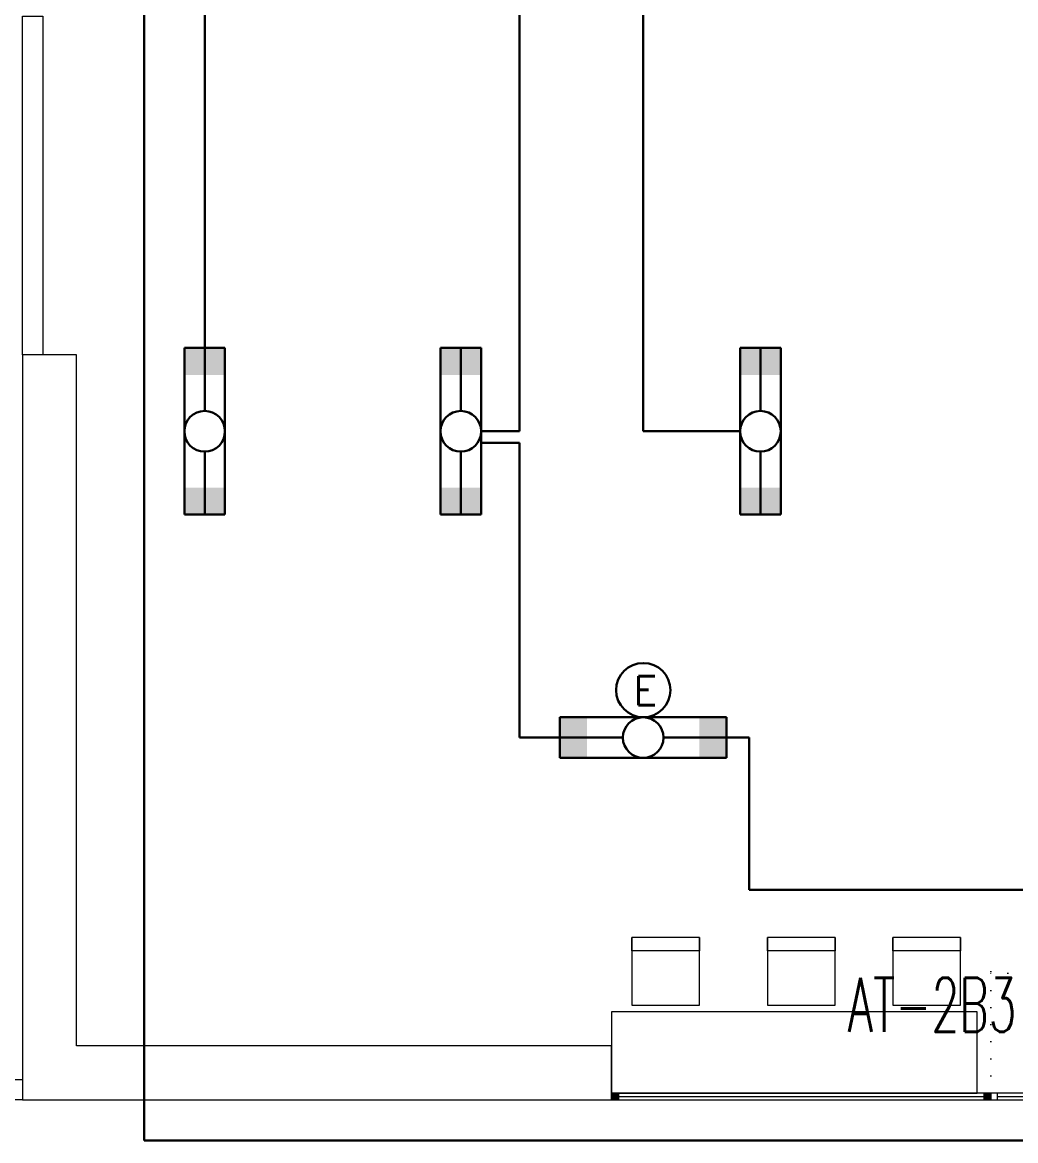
# Model space of a CAD drawing. Header units: metres. Extents: x -13316 to 152404, y -3899 to 30226.
# Drawn here: x 4700 to 5433, y 5090 to 5915 of the extents above; entities that cross this region are included whole.
import ezdxf
from ezdxf.enums import TextEntityAlignment as Align

# ---------------------------------------------------------------- set-up
doc = ezdxf.new("R2010")
doc.units = ezdxf.units.M
doc.header["$LTSCALE"] = 100
doc.header["$MEASUREMENT"] = 0
doc.header["$PDMODE"] = 1
doc.linetypes.add('DOT2', pattern=[0.125, 0, -0.125])
doc.layers.get('0').update_dxf_attribs({"color": 9, "lineweight": 9})
for name, color, linetype, lineweight in [('00', 9, 'Continuous', 9), ('01', 9, 'Continuous', 9), ('05', 9, 'Continuous', 9), ('06B', 9, 'Continuous', 9), ('06D', 9, 'Continuous', 9), ('10', 9, 'Continuous', 9), ('15', 9, 'Continuous', 9), ('20', 9, 'DOT2', 9), ('25', 9, 'Continuous', 9), ('E-1x36 W SIVAÜSTÜ FLUORESAN ARMATÜR (ETANŞ)', 7, 'Continuous', 30), ('E-2x36 W SIVAÜSTÜ FLUORESAN ARMATÜR (ETANŞ)', 7, 'Continuous', 30), ('E-ACİL AYDINLATMA KİTİ', 7, 'Continuous', 30), ('E-KABLO', 7, 'Continuous', 30), ('E-LINYE', 7, 'Continuous', 30)]:
    doc.layers.add(name, color=color, linetype=linetype, lineweight=lineweight)
doc.styles.add('E-YAZI', font='txttw.shx')
doc.styles.add('MuuM_TEXT-STANDART', font='ARIALN.TTF')
doc.dimstyles.new('MuuM_DIM200', dxfattribs={"dimscale": 20, "dimtxt": 2, "dimasz": 1, "dimexe": 1, "dimexo": 1, "dimgap": 1, "dimtad": 1, "dimdec": 1, "dimrnd": 0.5, "dimdsep": 46, "dimtxsty": 'MuuM_TEXT-STANDART', "dimblk": 'ARCHTICK', "dimcen": 0, "dimdle": 0.15, "dimclrd": 256, "dimclre": 256, "dimclrt": 256, "dimadec": 0, "dimazin": 0, "dimtfac": 5, "dimtdec": 1, "dimtix": 1, "dimtmove": 2, "dimatfit": 3, "dimldrblk": 'DOT', "dimfxl": 3, "dimfxlon": 1, "dimtolj": 1, "dimlwd": -1, "dimlwe": -1, "dimarcsym": 0})

# ---------------------------------------------------------------- blocks, each defined once
blk = doc.blocks.new('_ArchTick')
at = {"color": 0, "linetype": 'ByBlock', "const_width": 0.15}
blk.add_lwpolyline([(-0.5, -0.5), (0.5, 0.5)], dxfattribs=at)
blk = doc.blocks.new('*D648')
at = {"layer": '25', "transparency": 16777216}
for p, q in [((3774.6, 5135), (3774.6, 5155)), ((3834.6, 5135), (3754.6, 5135)), ((3774.6, 5120), (3774.6, 5135)), ((3834.6, 5120), (3754.6, 5120)), ((3774.6, 5120), (3774.6, 5100))]:
    blk.add_line(p, q, dxfattribs=at)
at = {"layer": '25', "transparency": 16777216, "xscale": 20, "yscale": 20, "zscale": 20}
for p, rotation in [((3774.6, 5135), 270), ((3774.6, 5120), 90)]:
    blk.add_blockref('_ArchTick', p, dxfattribs=dict(at, rotation=rotation))
at = {"layer": '25', "transparency": 16777216, "insert": (3734.18, 5127.5), "char_height": 40, "attachment_point": 5, "rotation": 90, "style": 'MuuM_TEXT-STANDART'}
blk.add_mtext('\\A1;15', dxfattribs=at)
blk = doc.blocks.new('_Dot')
at = {"color": 0, "linetype": 'ByBlock', "lineweight": -2}
blk.add_line((-0.5, 0), (-1, 0), dxfattribs=at)
at = {"color": 0, "linetype": 'ByBlock', "const_width": 0.5}
blk.add_lwpolyline([(-0.25, 0, 1), (0.25, 0, 1)], format="xyb", close=True, dxfattribs=at)
blk = doc.blocks.new('100_2x36 W SIVAÜSTÜ FLUORESAN ARMATÜR (ETANŞ)')
at = {"layer": 'E-2x36 W SIVAÜSTÜ FLUORESAN ARMATÜR (ETANŞ)', "color": 4}
for p, q in [((-6.15, 1.5), (6.15, 1.5)), ((-6.15, 1.5), (-6.15, -1.5)), ((6.15, 1.5), (6.15, -1.5)), ((-1.5, 0), (-6.15, 0)), ((1.5, 0), (6.15, 0)), ((-6.15, -1.5), (6.15, -1.5))]:
    blk.add_line(p, q, dxfattribs=at)
blk.add_circle((0, 0), 1.5, dxfattribs=at)
for points in [[(-4.15, 1.5), (-4.15, -1.5), (-6.15, 1.5), (-6.15, -1.5)], [(4.15, 1.5), (4.15, -1.5), (6.15, 1.5), (6.15, -1.5)]]:
    blk.add_solid(points, dxfattribs=at)
blk = doc.blocks.new('100_ACİL AYDINLATMA KİTİ')
at = {"layer": 'E-ACİL AYDINLATMA KİTİ', "color": 3}
blk.add_circle((0, 0), 1.251, dxfattribs=at)
at = {"layer": 'E-ACİL AYDINLATMA KİTİ', "color": 3, "style": 'E-YAZI'}
blk.add_text('E', height=1.34, dxfattribs=at).set_placement((-0.448, -0.694))
blk = doc.blocks.new('2.bod.sitatik')
at = {"layer": '01'}
blk.add_lwpolyline([(4815, -3790), (4420, -3790), (4420, -3280), (4380, -3280), (4380, -3830), (4815, -3830)], close=True, dxfattribs=at)
blk = doc.blocks.new('p-birim')
blk.add_lwpolyline([(0, 0), (1, 0), (1, 1), (0, 1)], close=True)
blk = doc.blocks.new('p-sandalye-03')
for points in [[(-5, -25.14), (-5, 24.86), (-55, 24.86), (-55, -25.14), (-5, -25.14)], [(-55, 24.86), (-45, 24.86), (-45, -25.14), (-55, -25.14)]]:
    blk.add_lwpolyline(points)
blk.add_point((0, -0.14))
blk = doc.blocks.new('p-al-01_a')
at = {"layer": '06B'}
for points in [[(-5, -88.62), (-11.25, -88.62), (-11.25, -73.62), (-9.38, -73.62), (-9.38, -86.38), (-9.38, -86.38), (-5, -86.38), (-5, -88.62)], [(0, -88.62), (6.25, -88.62), (6.25, -73.62), (4.38, -73.62), (4.38, -86.38), (4.38, -86.38), (0, -86.38), (0, -88.62)]]:
    blk.add_lwpolyline(points, dxfattribs=at)
at = {"layer": '06D'}
for p, q in [((-5, -86.87), (-5, -5)), ((0, -5), (0, -86.87)), ((-5, -93.13), (-5, -175)), ((0, -175), (0, -93.13))]:
    blk.add_line(p, q, dxfattribs=at)
at = {"layer": '10'}
for points in [[(-5, 0), (0, 0), (0, -5), (-5, -5)], [(-5, -85), (0, -85), (0, -90), (-5, -90)], [(-5, -95), (0, -95), (0, -90), (-5, -90)], [(-5, -180), (0, -180), (0, -175), (-5, -175)]]:
    blk.add_lwpolyline(points, close=True, dxfattribs=at)
at = {"layer": '15'}
for points in [[(-2.5, -5), (-2.5, -85)], [(-2.5, -175), (-2.5, -95)]]:
    blk.add_lwpolyline(points, dxfattribs=at)
at = {"layer": '20'}
for points in [[(-5.25, 0), (-94.89, 0)], [(-5.25, -180), (-94.89, -180)], [(-5, -180), (-94.89, -180)]]:
    blk.add_lwpolyline(points, dxfattribs=at)
for centre, start, end in [((-1.49, 3.38), 182.07453, 267.69369), ((-1.49, -183.38), 92.30631, 177.92547)]:
    blk.add_arc(centre, 93.46, start, end, dxfattribs=at)
blk = doc.blocks.new('prf-10x10')
blk.add_lwpolyline([(-5, -5), (5, -5), (5, 5), (-5, 5)], close=True)
at = {"color": 255}
blk.add_solid([(-5, -5), (5, -5), (-5, 5), (5, 5)], dxfattribs=at)
at = {"layer": '10'}
blk.add_point((0, 0), dxfattribs=at)
blk = doc.blocks.new('*U627')
at = {"layer": '06D'}
blk.add_lwpolyline([(-2.5, 280), (2.5, 280), (2.5, 0), (-2.5, 0)], close=True, dxfattribs=at)
at = {"layer": '15'}
blk.add_lwpolyline([(0, 275), (0, 5)], dxfattribs=at)
at = {"layer": '10', "xscale": 0.5, "yscale": 0.5, "rotation": 90}
for p in [(0, 277.5), (0, 2.5)]:
    blk.add_blockref('prf-10x10', p, dxfattribs=at)
blk = doc.blocks.new('2.bod.Mimari')
at = {"layer": '00'}
for points in [[(4380, -3280), (4380, -3030), (4395, -3030), (4395, -3280)], [(4380, -3830), (3740, -3830), (3740, -3815), (4380, -3815)]]:
    blk.add_lwpolyline(points, close=True, dxfattribs=at)
at = {"xscale": -1, "rotation": 90}
for name, p in [('p-al-01_a', (5095, -3830)), ('*U627', (5095, -3827.5))]:
    blk.add_blockref(name, p, dxfattribs=at)
at = {"layer": '05', "rotation": 270}
for p in [(4855.14, -3765), (4955.14, -3765), (5047.86, -3765)]:
    blk.add_blockref('p-sandalye-03', p, dxfattribs=at)
at = {"layer": '05', "xscale": 60, "yscale": 270, "rotation": 270}
blk.add_blockref('p-birim', (4815, -3765), dxfattribs=at)

msp = doc.modelspace()

# ---------------------------------------------------------------- linework, layer by layer
at = {"layer": 'E-1x36 W SIVAÜSTÜ FLUORESAN ARMATÜR (ETANŞ)', "color": 6}
for p, q in [((5158.37, 6270.75), (5158.37, 5613.53)), ((5066.97, 6089.32), (5066.97, 5613.53)), ((5066.97, 5613.53), (5038.7, 5613.53)), ((5229.9, 5613.53), (5158.37, 5613.53)), ((5038.88, 5605.15), (5066.97, 5605.15)), ((5066.97, 5605.15), (5066.97, 5387.48)), ((5066.97, 5387.48), (5096.87, 5387.48)), ((5236.49, 5387.48), (5219.87, 5387.48)), ((5236.49, 5275), (5236.49, 5387.48))]:
    msp.add_line(p, q, dxfattribs=at)
at = {"layer": 'E-KABLO', "color": 5}
for p, q in [((4790, 5090), (4790, 6383.26)), ((5595, 5090), (4790, 5090))]:
    msp.add_line(p, q, dxfattribs=at)
at = {"layer": 'E-KABLO', "color": 6}
for p, q in [((4834.6, 5675.03), (4834.6, 6027.82)), ((5585, 5275), (5236.49, 5275))]:
    msp.add_line(p, q, dxfattribs=at)

# ---------------------------------------------------------------- block references
for name in ['2.bod.sitatik', '2.bod.Mimari']:
    msp.add_blockref(name, (320, 8950))
at = {"layer": 'E-2x36 W SIVAÜSTÜ FLUORESAN ARMATÜR (ETANŞ)', "xscale": 10, "yscale": 10, "zscale": 10, "rotation": 270}
for p in [(4834.6, 5613.53), (5023.7, 5613.53), (5244.9, 5613.53)]:
    msp.add_blockref('100_2x36 W SIVAÜSTÜ FLUORESAN ARMATÜR (ETANŞ)', p, dxfattribs=at)
at = {"layer": 'E-2x36 W SIVAÜSTÜ FLUORESAN ARMATÜR (ETANŞ)', "xscale": 10, "yscale": 10, "zscale": 10}
msp.add_blockref('100_2x36 W SIVAÜSTÜ FLUORESAN ARMATÜR (ETANŞ)', (5158.37, 5387.48), dxfattribs=at)
at = {"layer": 'E-ACİL AYDINLATMA KİTİ', "xscale": 16, "yscale": 16, "zscale": 16}
msp.add_blockref('100_ACİL AYDINLATMA KİTİ', (5158.37, 5422.5), dxfattribs=at)

# ---------------------------------------------------------------- texts
at = {"layer": 'E-LINYE', "color": 3, "linetype": 'Continuous', "style": 'E-YAZI', "width": 0.6}
msp.add_text('AT-2B3', height=40, dxfattribs=at).set_placement((5371.68, 5190.28), align=Align.MIDDLE_CENTER)

# ---------------------------------------------------------------- dimensions: what is measured, and where the dimension line sits
at = {"layer": '25'}
dim = msp.add_linear_dim(base=(3774.6, 5135), p1=(3980, 5120), p2=(13637.29, 5135), angle=90, dimstyle='MuuM_DIM200', dxfattribs=at)
dim.commit()
dim.dimension.update_dxf_attribs({"geometry": '*D648', "text_midpoint": (3734.18, 5127.5)})

doc.saveas('drawing.dxf')
